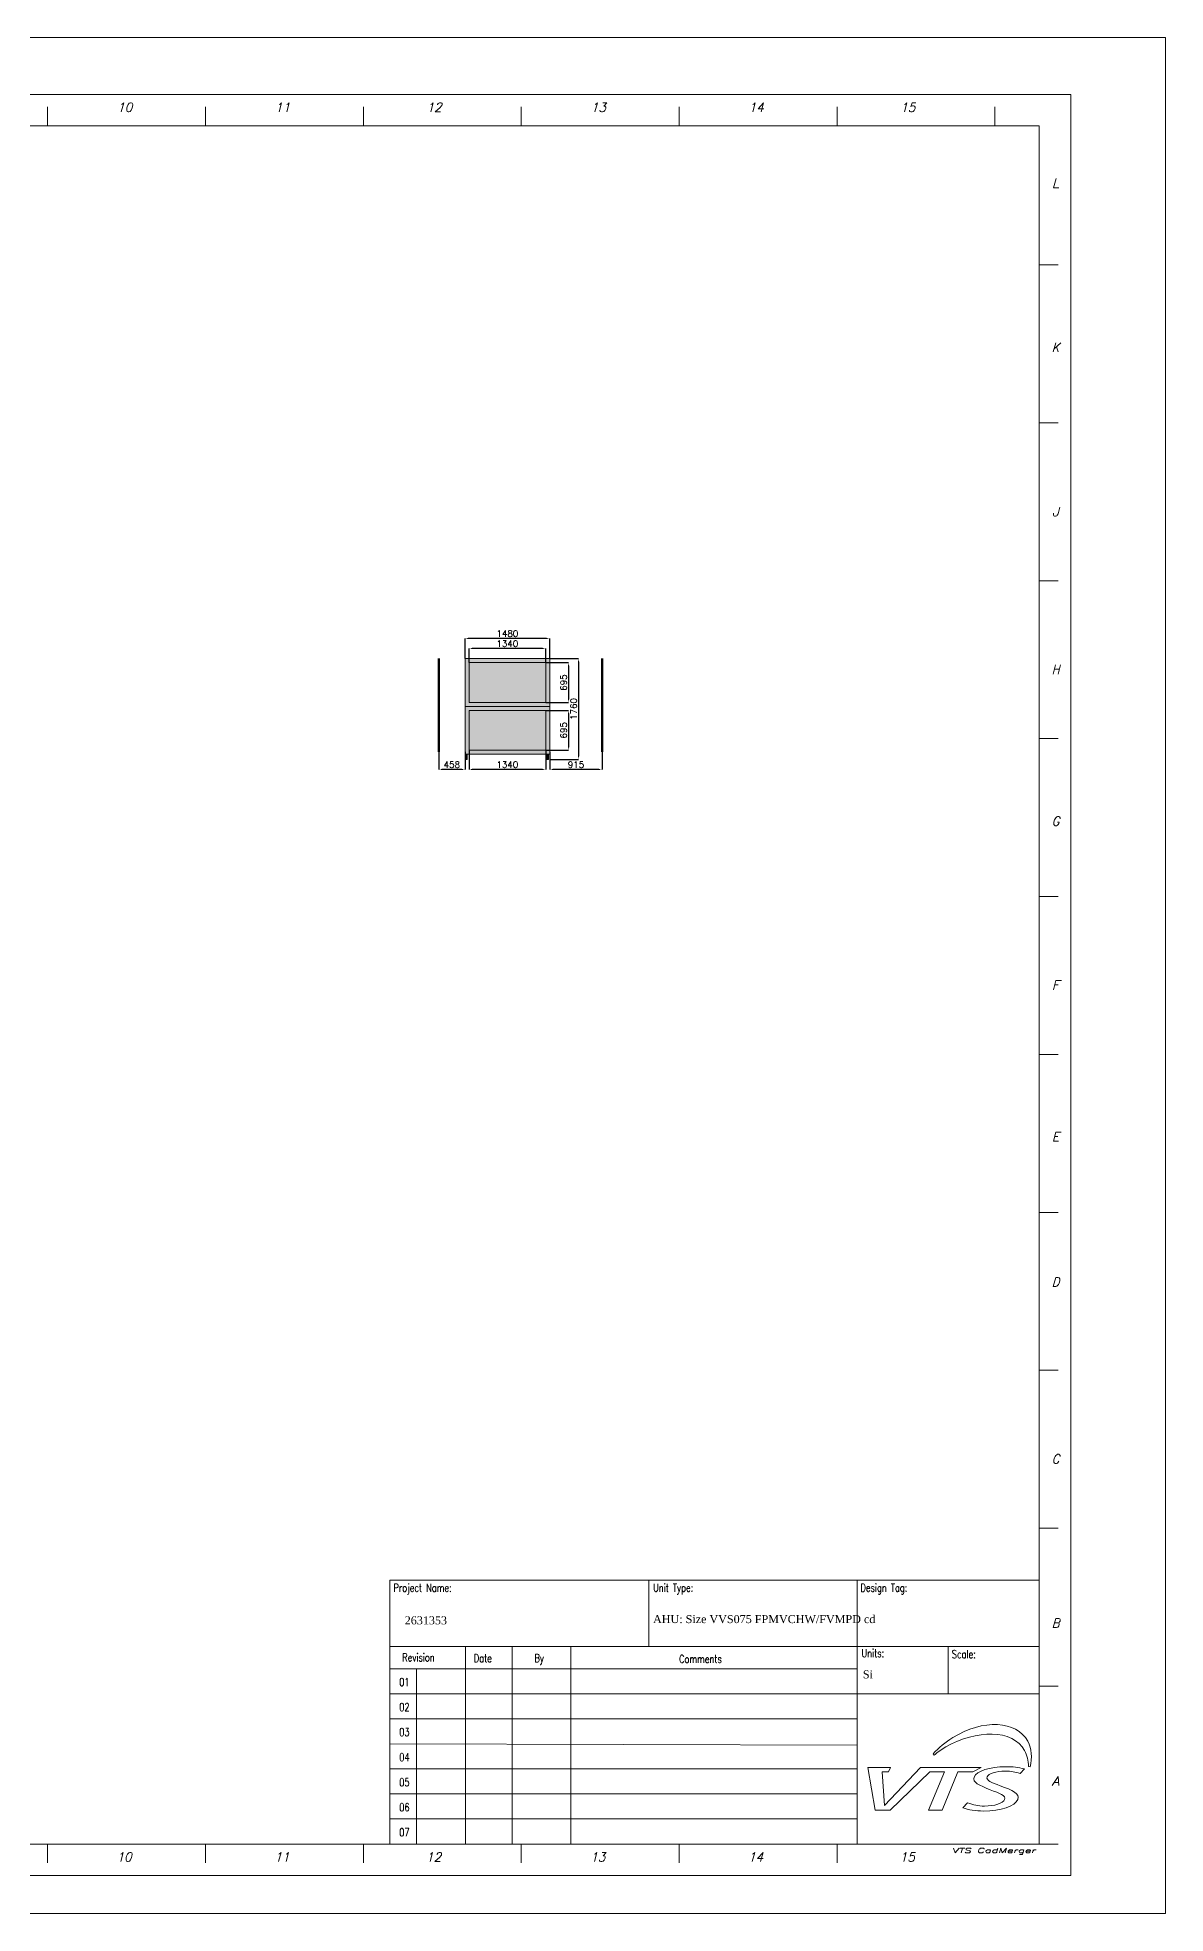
# Model space of a CAD drawing. Header units: millimetres. Extents: x -20729 to 25590, y -20280 to 12474.
# Drawn here: x 5893 to 25590, y -20280 to 12474 of the extents above; entities that cross this region are included whole.
import ezdxf
from ezdxf.enums import TextEntityAlignment as Align

# ---------------------------------------------------------------- set-up
doc = ezdxf.new("R2010")
doc.units = ezdxf.units.MM
doc.header["$MEASUREMENT"] = 0
doc.header["$XCLIPFRAME"] = 2
doc.linetypes.add('0', pattern=[0])
doc.layers.get('0').update_dxf_attribs({"lineweight": 0})
doc.layers.get('Defpoints').update_dxf_attribs({"lineweight": 0})
for name, color, linetype in [('Dimensions.Gen', 7, 'Continuous'), ('Dimensions.Service', 7, 'Continuous'), ('Hatch', 7, 'Continuous')]:
    doc.layers.add(name, color=color, linetype=linetype)
doc.layers.add('Layer_10', color=7, linetype='Continuous', lineweight=0)
doc.styles.add('_TCW_TXTSTY_9', font='', dxfattribs={"height": 200.000015})
doc.styles.get("Standard").update_dxf_attribs({"font": 'TXT.SHX'})
doc.styles.add('Text_Style_11', font='ROMANS.SHX', dxfattribs={"width": 0.75})
doc.styles.get('_TCW_TXTSTY_9').set_extended_font_data('Times New Roman')
doc.dimstyles.get("Standard").update_dxf_attribs({"dimtxt": 111.333333, "dimasz": 55.666667, "dimexe": 0.18, "dimexo": 0.0625, "dimgap": 27.833333, "dimtad": 0, "dimtoh": 1, "dimdec": 4, "dimzin": 0, "dimdsep": 46, "dimtxsty": 'Standard', "dimcen": 0.09, "dimclrt": 1, "dimadec": 0, "dimazin": 0, "dimtfac": 1, "dimtdec": 4, "dimtix": 1, "dimtofl": 0, "dimtmove": 0, "dimatfit": 3, "dimfxl": 1, "dimtolj": 1, "dimtzin": 0, "dimarcsym": 0})
picture_1 = doc.add_image_def('image1.png', size_in_pixel=(1, 1))

# ---------------------------------------------------------------- blocks, each defined once
blk = doc.blocks.new('*D97')
at = {"color": 0, "lineweight": -2}
for p, q in [((14838, 0), (14838, -306)), ((15697, -306), (14894, -306)), ((15753, 0), (15753, -306))]:
    blk.add_line(p, q, dxfattribs=at)
at = {"color": 0}
for points in [[(14838, -306), (14894, -297), (14894, -315)], [(15753, -306), (15697, -315), (15697, -297)]]:
    blk.add_solid(points, dxfattribs=at)
at = {"layer": 'Defpoints'}
for p in [(14838, 0), (15753, 0), (14838, -306)]:
    blk.add_point(p, dxfattribs=at)
at = {"color": 1, "true_color": 0xff0000, "insert": (15296, -221), "char_height": 111.3, "attachment_point": 5}
blk.add_mtext('915', dxfattribs=at)
blk = doc.blocks.new('*D98')
at = {"color": 0, "lineweight": -2}
for p, q in [((13428, 30), (13428, -306)), ((14768, 30), (14768, -306)), ((14712, -306), (13484, -306))]:
    blk.add_line(p, q, dxfattribs=at)
at = {"color": 0}
for points in [[(13428, -306), (13484, -297), (13484, -315)], [(14768, -306), (14712, -315), (14712, -297)]]:
    blk.add_solid(points, dxfattribs=at)
at = {"layer": 'Defpoints'}
for p in [(13428, 30), (14768, 30), (13428, -306)]:
    blk.add_point(p, dxfattribs=at)
at = {"color": 1, "true_color": 0xff0000, "insert": (14098, -221), "char_height": 111.3, "attachment_point": 5}
blk.add_mtext('1340', dxfattribs=at)
blk = doc.blocks.new('*D99')
at = {"color": 0, "lineweight": -2}
for p, q in [((12900, 0), (12900, -306)), ((13302, -306), (12956, -306)), ((13358, 0), (13358, -306))]:
    blk.add_line(p, q, dxfattribs=at)
at = {"color": 0}
for points in [[(12900, -306), (12956, -297), (12956, -315)], [(13358, -306), (13302, -315), (13302, -297)]]:
    blk.add_solid(points, dxfattribs=at)
at = {"layer": 'Defpoints'}
for p in [(12900, 0), (13358, 0), (12900, -306)]:
    blk.add_point(p, dxfattribs=at)
at = {"color": 1, "true_color": 0xff0000, "insert": (13129, -221), "char_height": 111.3, "attachment_point": 5}
blk.add_mtext('458', dxfattribs=at)
blk = doc.blocks.new('*D100')
at = {"color": 0, "lineweight": -2}
for p, q in [((13428, 1560), (13428, 1806)), ((14712, 1806), (13484, 1806)), ((14768, 1560), (14768, 1806))]:
    blk.add_line(p, q, dxfattribs=at)
at = {"color": 0}
for points in [[(13428, 1806), (13484, 1815), (13484, 1797)], [(14768, 1806), (14712, 1797), (14712, 1815)]]:
    blk.add_solid(points, dxfattribs=at)
at = {"layer": 'Defpoints'}
for p in [(13428, 1806), (13428, 1560), (14768, 1560)]:
    blk.add_point(p, dxfattribs=at)
at = {"color": 1, "true_color": 0xff0000, "insert": (14098, 1891), "char_height": 111.3, "attachment_point": 5}
blk.add_mtext('1340', dxfattribs=at)
blk = doc.blocks.new('*D101')
at = {"color": 0, "lineweight": -2}
for p, q in [((13358, 1630), (13358, 1982)), ((14782, 1982), (13414, 1982)), ((14838, 1630), (14838, 1982))]:
    blk.add_line(p, q, dxfattribs=at)
at = {"color": 0}
for points in [[(13358, 1982), (13414, 1991), (13414, 1973)], [(14838, 1982), (14782, 1973), (14782, 1991)]]:
    blk.add_solid(points, dxfattribs=at)
at = {"layer": 'Defpoints'}
for p in [(13358, 1982), (13358, 1630), (14838, 1630)]:
    blk.add_point(p, dxfattribs=at)
at = {"color": 1, "true_color": 0xff0000, "insert": (14098, 2067), "char_height": 111.3, "attachment_point": 5}
blk.add_mtext('1480', dxfattribs=at)
blk = doc.blocks.new('*D102')
at = {"color": 0, "lineweight": -2}
for p, q in [((14768, 1560), (15164, 1560)), ((15164, 1504), (15164, 921)), ((14768, 865), (15164, 865))]:
    blk.add_line(p, q, dxfattribs=at)
at = {"color": 0}
for points in [[(15164, 1560), (15173, 1504), (15155, 1504)], [(15164, 865), (15155, 921), (15173, 921)]]:
    blk.add_solid(points, dxfattribs=at)
at = {"layer": 'Defpoints'}
for p in [(14768, 1560), (14768, 865), (15164, 865)]:
    blk.add_point(p, dxfattribs=at)
at = {"color": 1, "true_color": 0xff0000, "insert": (15079, 1212), "char_height": 111.3, "attachment_point": 5, "rotation": 90}
blk.add_mtext('695', dxfattribs=at)
blk = doc.blocks.new('*D103')
at = {"color": 0, "lineweight": -2}
for p, q in [((14768, 725), (15164, 725)), ((15164, 669), (15164, 86)), ((14768, 30), (15164, 30))]:
    blk.add_line(p, q, dxfattribs=at)
at = {"color": 0}
for points in [[(15164, 725), (15173, 669), (15155, 669)], [(15164, 30), (15155, 86), (15173, 86)]]:
    blk.add_solid(points, dxfattribs=at)
at = {"layer": 'Defpoints'}
for p in [(14768, 725), (14768, 30), (15164, 30)]:
    blk.add_point(p, dxfattribs=at)
at = {"color": 1, "true_color": 0xff0000, "insert": (15079, 378), "char_height": 111.3, "attachment_point": 5, "rotation": 90}
blk.add_mtext('695', dxfattribs=at)
blk = doc.blocks.new('*D104')
at = {"color": 0, "lineweight": -2}
for p, q in [((14838, 1630), (15340, 1630)), ((15340, 1574), (15340, -74)), ((14838, -130), (15340, -130))]:
    blk.add_line(p, q, dxfattribs=at)
at = {"color": 0}
for points in [[(15340, 1630), (15349, 1574), (15331, 1574)], [(15340, -130), (15331, -74), (15349, -74)]]:
    blk.add_solid(points, dxfattribs=at)
at = {"layer": 'Defpoints'}
for p in [(14838, 1630), (14838, -130), (15340, -130)]:
    blk.add_point(p, dxfattribs=at)
at = {"color": 1, "true_color": 0xff0000, "insert": (15255, 750), "char_height": 111.3, "attachment_point": 5, "rotation": 90}
blk.add_mtext('1760', dxfattribs=at)
blk = doc.blocks.new('block_2')
at = {"layer": 'Layer_10', "lineweight": 0}
blk.add_open_spline([(133.8, 58.1), (137.5, 58.1), (139.8, 57.6), (142.8, 56.7), (142.8, 56.7), (145.5, 59.4), (145.5, 59.4), (141.9, 60.4), (138.2, 60.8), (134.1, 60.8), (124.4, 60.8), (116.4, 58.1), (114.9, 54.5), (113.6, 51.2), (117.9, 49.4), (124.6, 46.8), (130.5, 44.5), (134.4, 43.2), (133.4, 40.9), (132.5, 38.5), (127.4, 36.8), (121.2, 36.8), (117, 36.8), (114.5, 37.4), (110.9, 38.8), (110.9, 38.8), (108, 35.7), (108, 35.7), (111.3, 34.5), (115.8, 33.8), (120.6, 33.8), (131, 33.8), (139.8, 36.8), (141.5, 40.9), (142.9, 44.4), (138.3, 46.4), (130.7, 49.2), (125.5, 51.2), (121.9, 52.4), (122.8, 54.6), (123.6, 56.6), (128.3, 58.1), (133.8, 58.1)], degree=3, knots=[0, 0, 0, 0, 1, 1, 1, 2, 2, 2, 3, 3, 3, 4, 4, 4, 5, 5, 5, 6, 6, 6, 7, 7, 7, 8, 8, 8, 9, 9, 9, 10, 10, 10, 11, 11, 11, 12, 12, 12, 13, 13, 13, 14, 14, 14, 14], dxfattribs=at)
blk = doc.blocks.new('block_3')
at = {"layer": 'Layer_10', "lineweight": 0}
blk.add_open_spline([(101.8, 78.5), (97.3, 75.6), (93.3, 72.3), (89.9, 68.7), (89.9, 68.7), (90.5, 67.8), (90.5, 67.8), (92.7, 69.6), (95, 71.4), (97.6, 72.8), (116.2, 83.5), (138.5, 83.8), (145.6, 70.6), (147.2, 67.7), (147.9, 64.4), (147.9, 60.9), (147.9, 60.9), (148.9, 60.7), (148.9, 60.7), (150.3, 66.3), (150, 71.8), (147.5, 76.3), (140.8, 89), (120.2, 89.9), (101.8, 78.5)], degree=3, knots=[0, 0, 0, 0, 1, 1, 1, 2, 2, 2, 3, 3, 3, 4, 4, 4, 5, 5, 5, 6, 6, 6, 7, 7, 7, 8, 8, 8, 8], dxfattribs=at)
blk = doc.blocks.new('block_4')
at = {"layer": 'Layer_10', "lineweight": 0}
blk.add_open_spline([(119.2, 60.4), (119.2, 60.4), (114.1, 57.7), (114.1, 57.7), (114.1, 57.7), (105, 57.7), (105, 57.7), (105, 57.7), (95.4, 34.4), (95.4, 34.4), (95.4, 34.4), (87.1, 34.4), (87.1, 34.4), (87.1, 34.4), (96.7, 57.7), (96.7, 57.7), (96.7, 57.7), (87.8, 57.7), (87.8, 57.7), (87.8, 57.7), (63.7, 34.4), (63.7, 34.4), (63.7, 34.4), (54.6, 34.4), (54.6, 34.4), (54.6, 34.4), (50, 60.4), (50, 60.4), (50, 60.4), (63.8, 60.4), (63.8, 60.4), (63.8, 60.4), (62.7, 57.7), (62.7, 57.7), (62.7, 57.7), (58.9, 57.7), (58.9, 57.7), (58.9, 57.7), (60.3, 37.1), (60.3, 37.1), (60.3, 37.1), (82.1, 60.4), (82.1, 60.4), (82.1, 60.4), (119.2, 60.4), (119.2, 60.4)], degree=3, knots=[0, 0, 0, 0, 1, 1, 1, 2, 2, 2, 3, 3, 3, 4, 4, 4, 5, 5, 5, 6, 6, 6, 7, 7, 7, 8, 8, 8, 9, 9, 9, 10, 10, 10, 11, 11, 11, 12, 12, 12, 13, 13, 13, 14, 14, 14, 15, 15, 15, 15], dxfattribs=at)
blk = doc.blocks.new('tabelka_2', base_point=(-23321, -22722))
at = {"color": 7, "linetype": 'Continuous'}
for p, q in [((-23321, 24161), (42979, 24161)), ((-23321, -22722), (42979, -22722))]:
    blk.add_line(p, q, dxfattribs=at)
at = {"linetype": 'Continuous'}
for p, q in [((42979, -22722), (42979, 24161)), ((-21268, 22740), (40611, 22740)), ((40611, -21775), (40611, 22740)), ((15038, 22425), (15038, 21951)), ((18985, 22425), (18985, 21951)), ((22931, 22425), (22931, 21951)), ((26877, 22425), (26877, 21951)), ((30824, 22425), (30824, 21951)), ((34770, 22425), (34770, 21951)), ((38717, 22425), (38717, 21951)), ((-20479, 21951), (39822, 21951)), ((39822, -20986), (39822, 21951)), ((40295, 18478), (39822, 18478)), ((40295, 14532), (39822, 14532)), ((40295, 10586), (39822, 10586)), ((40295, 6639), (39822, 6639)), ((40295, 2693), (39822, 2693)), ((40295, -1254), (39822, -1254)), ((40295, -5200), (39822, -5200)), ((40295, -9146), (39822, -9146)), ((39822, -12027), (39822, -20986)), ((40295, -13093), (39822, -13093)), ((23589, -14395), (23589, -20986)), ((23589, -14395), (39822, -14395)), ((30062, -14394), (30062, -16048)), ((35270, -15775), (35270, -14395)), ((39822, -14395), (39822, -20986)), ((35270, -15776), (35270, -20986)), ((25483, -16048), (25483, -20986)), ((26646, -16047), (26646, -20986)), ((28116, -16048), (28116, -20984)), ((35270, -16048), (39822, -16048)), ((37546, -16048), (37546, -17230)), ((23589, -16605), (35270, -16605)), ((24258, -16605), (24258, -20986)), ((23589, -17230), (35270, -17230)), ((40295, -17039), (39822, -17039)), ((23589, -17856), (35270, -17856)), ((23589, -18482), (35270, -18517)), ((23589, -19108), (35270, -19108)), ((23589, -19734), (35270, -19734)), ((23589, -20360), (35270, -20360)), ((-20953, -20986), (40295, -20986)), ((15038, -20986), (15038, -21459)), ((15512, -20986), (39822, -20986)), ((18985, -20986), (18985, -21459)), ((22931, -20986), (22931, -21459)), ((26877, -20986), (26877, -21459)), ((30824, -20986), (30824, -21459)), ((34770, -20986), (34770, -21459)), ((-21268, -21775), (40611, -21775))]:
    blk.add_line(p, q, dxfattribs=at)
at = {"color": 7}
blk.add_lwpolyline([(35270, -16048), (23589, -16048), (23589, -20986), (35270, -20986)], close=True, dxfattribs=at)
at = {"layer": 'Layer_10', "xscale": 41.02727891039103, "yscale": 41.02727891050017, "zscale": 41.02727891050344}
for name in ['block_3', 'block_4', 'block_2']:
    blk.add_blockref(name, (33484, -21548), dxfattribs=at)
at = {"linetype": 'Continuous', "style": 'Text_Style_11', "oblique": 15}
for s, height, width, p, p2 in [('10', 228.7, 0.940937, (16775, 22302), (17154, 22302)), ('11', 228.7, 1.12779, (20721, 22302), (21100, 22302)), ('12', 228.7, 0.940937, (24510, 22302), (24888, 22302)), ('13', 228.7, 0.940937, (28614, 22302), (28993, 22302)), ('14', 228.7, 0.919182, (32560, 22302), (32939, 22302)), ('15', 228.7, 0.940937, (36349, 22302), (36728, 22302)), ('L', 229, 1.089167, (40137, 20408), (40327, 20408)), ('K', 229, 0.969625, (40137, 16304), (40327, 16304)), ('J', 229, 1.445622, (40137, 12199), (40327, 12199)), ('H', 229, 0.969625, (40137, 8253), (40327, 8253)), ('G', 229, 0.969625, (40137, 4464), (40327, 4464)), ('F', 229, 1.019349, (40137, 365), (40327, 365)), ('E', 229, 1.019349, (40137, -3424), (40327, -3424)), ('D', 229, 0.969625, (40137, -7055), (40327, -7055)), ('C', 229, 0.969625, (40137, -11475), (40327, -11475)), ('B', 229, 0.969625, (40137, -15579), (40327, -15579)), ('A', 229, 1.013101, (40139, -19525), (40327, -19525)), ('VTS CadMerger', 121.98, 1.527474, (37637, -21209), (39733, -21209)), ('10', 228.7, 0.940937, (16761, -21424), (17140, -21424)), ('11', 228.7, 1.12779, (20707, -21424), (21086, -21424)), ('12', 228.7, 0.940937, (24496, -21424), (24875, -21424)), ('13', 228.7, 0.940937, (28600, -21424), (28979, -21424)), ('14', 228.7, 0.919182, (32546, -21424), (32925, -21424)), ('15', 228.7, 0.940937, (36335, -21424), (36714, -21424))]:
    blk.add_text(s, height=height, dxfattribs=dict(at, width=width)).set_placement(p, p2, align=Align.FIT)
at = {"color": 7, "linetype": 'Continuous', "style": '_TCW_TXTSTY_9'}
for s, p in [('2631353', (23964, -15296)), ('AHU: Size VVS075 FPMVCHW/FVMPD cd', (30171, -15265)), ('Si', (35415, -16647))]:
    blk.add_text(s, height=200, dxfattribs=at).set_placement(p, align=Align.TOP_LEFT)
at = {"color": 7, "char_height": 200, "width": 3107.78, "attachment_point": 1, "style": 'Text_Style_11'}
for s, insert in [('Project Name:', (23684, -14482)), ('Unit Type:', (30172, -14480)), ('Design Tag:', (35356, -14480)), ('Revision', (23902, -16221)), ('Date', (25691, -16241)), ('By', (27207, -16239)), ('Comments', (30822, -16262)), ('Units:', (35382, -16117)), ('Scale:', (37639, -16141)), ('01', (23827, -16838)), ('02', (23827, -17464)), ('03', (23827, -18090)), ('04', (23827, -18716)), ('05', (23827, -19341)), ('06', (23827, -19967)), ('07', (23827, -20593))]:
    blk.add_mtext(s, dxfattribs=dict(at, insert=insert))
at = {"color": 7, "linetype": '0'}
image = blk.add_image(picture_1, insert=(35270, -20986), size_in_units=(4551, 3755), dxfattribs=at)
image.set_boundary_path([(0.5, 0.5), (-0.5, 0.5), (-0.5, -0.5), (0.5, -0.5), (0.5, 0.5)])

msp = doc.modelspace()

# ---------------------------------------------------------------- hatches: boundary and pattern name
at = {"layer": 'Hatch', "true_color": 0xdbe3de}
for points in [[(13358.07647, 795), (13358.07647, 1630), (14838.07647, 1630), (14838.07647, 795)], [(13358.07647, -40), (13358.07647, 795), (14838.07647, 795), (14838.07647, -40)], [(13358.07647, -130), (13358.07647, -40), (13398.07647, -40), (13398.07647, -130)], [(14774.07647, -130), (14774.07647, -40), (14814.07647, -40), (14814.07647, -130)]]:
    msp.add_hatch(color=254, dxfattribs=at).paths.add_polyline_path(points, flags=0)

# ---------------------------------------------------------------- linework, layer by layer
for p, q in [((13358.07647, 1630), (14838.07647, 1630)), ((13358.07647, 795), (13358.07647, 1630)), ((13428.07647, 1560), (14768.07647, 1560)), ((13428.07647, 865), (13428.07647, 1560)), ((14768.07647, 865), (14768.07647, 1560)), ((14838.07647, 795), (14838.07647, 1630)), ((13358.07647, 795), (14838.07647, 795)), ((13358.07647, 795), (14838.07647, 795)), ((13358.07647, -40), (13358.07647, 795)), ((13428.07647, 865), (14768.07647, 865)), ((13428.07647, 725), (14768.07647, 725)), ((13428.07647, 30), (13428.07647, 725)), ((14768.07647, 30), (14768.07647, 725)), ((14838.07647, -40), (14838.07647, 795)), ((13428.07647, 30), (14768.07647, 30)), ((13358.07647, -40), (14838.07647, -40)), ((13358.07647, -40), (13398.07647, -40)), ((13358.07647, -130), (13358.07647, -40)), ((13358.07647, -130), (13398.07647, -130)), ((13398.07647, -130), (13398.07647, -40)), ((14774.07647, -40), (14814.07647, -40)), ((14774.07647, -130), (14774.07647, -40)), ((14774.07647, -130), (14814.07647, -130)), ((14814.07647, -130), (14814.07647, -40))]:
    msp.add_line(p, q)
at = {"layer": 'Dimensions.Service', "color": 2, "lineweight": 100}
for p, q in [((12900.07647, 0), (12900.07647, 1630)), ((15753.07647, 0), (15753.07647, 1630))]:
    msp.add_line(p, q, dxfattribs=at)

# ---------------------------------------------------------------- block references
at = {"xscale": 0.698627805946199, "yscale": 0.698627805946199}
msp.add_blockref('tabelka_2', (-20729.00871, -20279.58635), dxfattribs=at)

# ---------------------------------------------------------------- dimensions: what is measured, and where the dimension line sits
at = {"layer": 'Dimensions.Gen'}
for p1, p2, distance, text, picture, middle in [((13358.07647, 1630), (14838.07647, 1630), 352, '1480', '*D101', (740, 1982)), ((13428.07647, 1560), (14768.07647, 1560), 246, '1340', '*D100', (670, 1806)), ((14768.07647, 865), (14768.07647, 1560), -396, '695', '*D102', (15164.07647, -6604.03824)), ((14838.07647, -130), (14838.07647, 1630), -502, '1760', '*D104', (15340.07647, -6604.03824)), ((14768.07647, 30), (14768.07647, 725), -396, '695', '*D103', (15164.07647, -7021.53824)), ((13428.07647, 30), (14768.07647, 30), -336, '1340', '*D98', (670, -306))]:
    dim = msp.add_aligned_dim(p1=p1, p2=p2, distance=distance, text=text, dimstyle='Standard', override={"dimtad": 1, "dimtoh": 0}, dxfattribs=at)
    dim.commit()
    dim.dimension.update_dxf_attribs({"geometry": picture, "text_midpoint": middle})
at = {"layer": 'Dimensions.Service'}
for p1, p2, text, picture, middle in [((12900.07647, 0), (13358.07647, 0), '458', '*D99', (229, -306)), ((14838.07647, 0), (15753.07647, 0), '915', '*D97', (457.5, -306))]:
    dim = msp.add_aligned_dim(p1=p1, p2=p2, distance=-306, text=text, dimstyle='Standard', override={"dimtad": 1, "dimtoh": 0}, dxfattribs=at)
    dim.commit()
    dim.dimension.update_dxf_attribs({"geometry": picture, "text_midpoint": middle})

doc.saveas('drawing.dxf')
